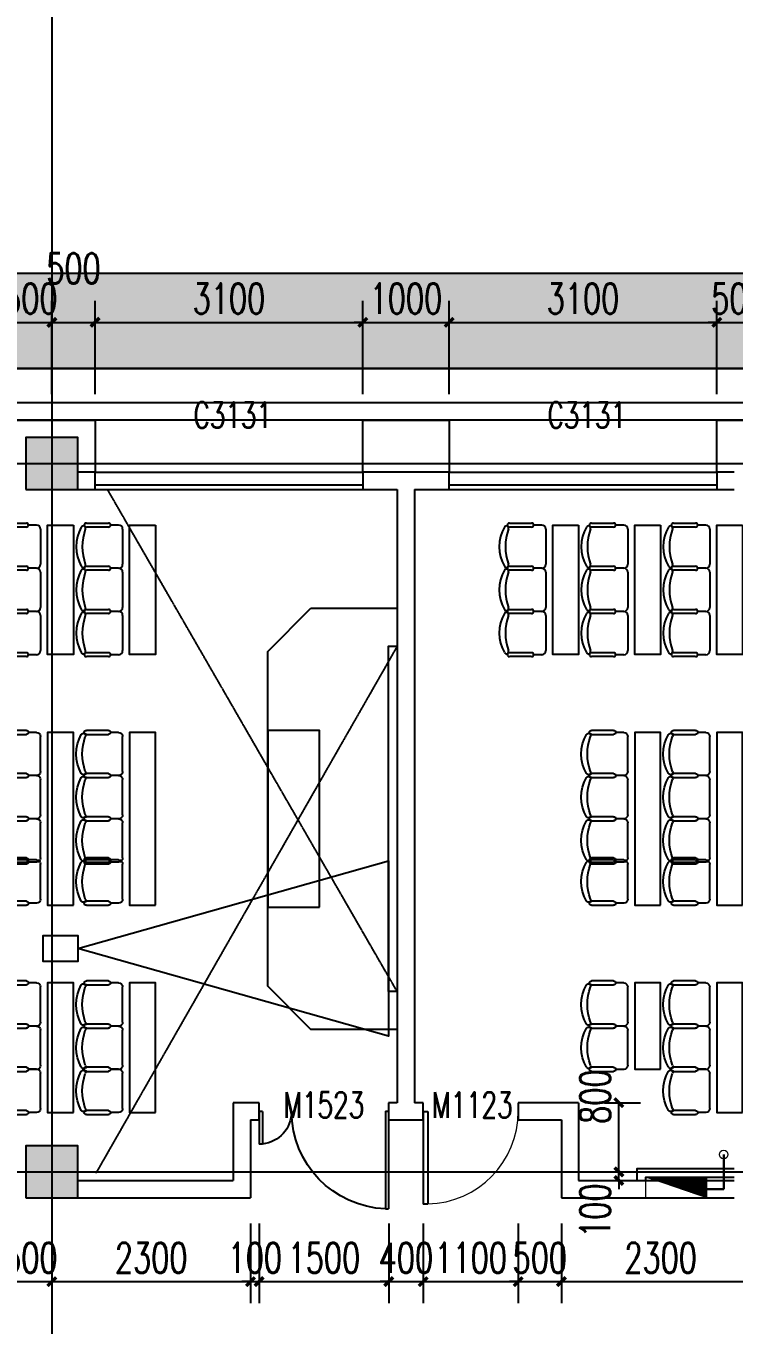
# Model space of a CAD drawing. Header units: millimetres. Extents: x 0 to 118900, y 0 to 84100.
# Drawn here: x 53398 to 61598, y 19817 to 34854 of the extents above; entities that cross this region are included whole.
import ezdxf

# ---------------------------------------------------------------- set-up
doc = ezdxf.new("R2010")
doc.units = ezdxf.units.MM
doc.linetypes.add('DASH', pattern=[0.35, 0.25, -0.1])
doc.linetypes.add('DOTE', pattern=[2.42, 2, -0.2, 0.02, -0.2])
for name, color, linetype in [('COLUMN', 2, 'Continuous'), ('DOOR', 4, 'Continuous'), ('DOTE', 1, 'DOTE'), ('FACADE OUTER SKIN', 6, 'Continuous'), ('FUR', 36, 'Continuous'), ('PUB_DIM', 3, 'Continuous'), ('PUB_HATCH', 8, 'Continuous'), ('RD-侧石线', 9, 'Continuous'), ('SEE', 5, 'Continuous'), ('TREE4', 66, 'Continuous'), ('WALL', 2, 'Continuous'), ('WINDOW', 4, 'Continuous'), ('WINDOW_TEXT', 7, 'Continuous'), ('排水', 7, 'Continuous')]:
    doc.layers.add(name, color=color, linetype=linetype)
for name, color, linetype, lineweight in [('S-XIAO', 30, 'Continuous', 15), ('S-XP', 1, 'Continuous', 30), ('S-XP-lg', 30, 'Continuous', 15)]:
    doc.layers.add(name, color=color, linetype=linetype, lineweight=lineweight)
doc.styles.add('_TCH_WINDOW', font='SIMPLEX', dxfattribs={"height": 3.5, "bigfont": 'GBCBIG'})
doc.styles.add('DIM_FONT', font='SIMPLEX', dxfattribs={"width": 0.7, "bigfont": 'GBCBIG'})
doc.dimstyles.new('_TCH_ARCH&&100', dxfattribs={"dimtxt": 350, "dimasz": 100, "dimexe": 250, "dimexo": 300, "dimgap": 100, "dimtad": 1, "dimdec": 0, "dimzin": 0, "dimdsep": 46, "dimtxsty": 'DIM_FONT', "dimblk": 'ARCHTICK', "dimcen": 0.09, "dimclrt": 7, "dimazin": 2, "dimtfac": 1, "dimtdec": 0, "dimtix": 1, "dimtmove": 2, "dimatfit": 3, "dimldrblk": 'ARCHTICK', "dimfxl": 1, "dimtolj": 1, "dimtzin": 0, "dimarcsym": 0})

# ---------------------------------------------------------------- blocks, each defined once
blk = doc.blocks.new('XHS')
at = {"layer": 'S-XIAO', "linetype": 'Continuous'}
h = blk.add_hatch(dxfattribs=at)
h.set_pattern_fill('ANSI31', color=256, scale=10, style=0)
h.set_pattern_definition([(45.00000133, (30729.9762, 392116.5537), (-0.883883497, 0.883883456), [])])
h.paths.add_polyline_path([(-900, -160), (-200, -160), (-200, -400)])
blk.add_lwpolyline([(-900, -160), (-200, -160), (-200, -400), (-900, -400)], close=True, dxfattribs=at)
at = {"layer": 'S-XP'}
for p, q in [((0, 100), (0, -300)), ((0, -300), (-200, -300))]:
    blk.add_line(p, q, dxfattribs=at)
at = {"layer": 'S-XP-lg'}
blk.add_circle((0, 100), 50, dxfattribs=at)
blk = doc.blocks.new('AXIS-NET-07')
at = {"layer": 'DOTE'}
for p, q in [((760744, 1612362.8), (760744, 1540152.8)), ((716444, 1564052.8), (796044, 1564052.8)), ((716444, 1555852.8), (796044, 1555852.8))]:
    blk.add_line(p, q, dxfattribs=at)
blk = doc.blocks.new('A$C2A1F14C1')
for p, q in [((0, -170), (0, 170)), ((39, 209), (117, 209)), ((137, 228), (351, 228)), ((351, 189), (137, 189)), ((39, -209), (117, -209)), ((137, -189), (351, -189)), ((351, -228), (137, -228))]:
    blk.add_line(p, q)
for centre, radius, start, end in [((39, 170), 39, 90, 180), ((137, 209), 19.5, 90, 270), ((351, 209), 19.5, 270, 90), ((381, 178), 21.9, 31.8908, 201.2393), ((-116, 0), 506, 340.4246, 19.5754), ((68, 0), 382, 330.2912, 29.7088), ((39, -170), 39, 180, 270), ((137, -209), 19.5, 90, 270), ((351, -209), 19.5, 270, 90), ((381, -178), 21.9, 158.7607, 328.1092)]:
    blk.add_arc(centre, radius, start, end)
blk = doc.blocks.new('80 SEATS')
at = {"layer": 'FUR'}
for points in [[(1068065, 1663756), (1068065, 1662256), (1067765, 1662256), (1067765, 1663756), (1068065, 1663756)], [(1069015, 1663756), (1069015, 1662256), (1068715, 1662256), (1068715, 1663756), (1069015, 1663756)], [(1069965, 1663756), (1069965, 1662256), (1069665, 1662256), (1069665, 1663756), (1069965, 1663756)], [(1070915, 1663756), (1070915, 1662256), (1070615, 1662256), (1070615, 1663756), (1070915, 1663756)], [(1071865, 1663756), (1071865, 1662256), (1071565, 1662256), (1071565, 1663756), (1071865, 1663756)], [(1072815, 1663756), (1072815, 1662256), (1072515, 1662256), (1072515, 1663756), (1072815, 1663756)], [(1073765, 1663756), (1073765, 1662256), (1073465, 1662256), (1073465, 1663756), (1073765, 1663756)], [(1074715, 1663756), (1074715, 1662256), (1074415, 1662256), (1074415, 1663756), (1074715, 1663756)], [(1075665, 1663756), (1075665, 1662256), (1075365, 1662256), (1075365, 1663756), (1075665, 1663756)], [(1069015, 1659356), (1069015, 1661356), (1068715, 1661356), (1068715, 1659356), (1069015, 1659356)], [(1069965, 1659356), (1069965, 1661356), (1069665, 1661356), (1069665, 1659356), (1069965, 1659356)], [(1070915, 1659356), (1070915, 1661356), (1070615, 1661356), (1070615, 1659356), (1070915, 1659356)], [(1071865, 1659356), (1071865, 1661356), (1071565, 1661356), (1071565, 1659356), (1071865, 1659356)], [(1072815, 1659356), (1072815, 1661356), (1072515, 1661356), (1072515, 1659356), (1072815, 1659356)], [(1073765, 1659356), (1073765, 1661356), (1073465, 1661356), (1073465, 1659356), (1073765, 1659356)], [(1074715, 1659356), (1074715, 1661356), (1074415, 1661356), (1074415, 1659356), (1074715, 1659356)], [(1075665, 1659356), (1075665, 1661356), (1075365, 1661356), (1075365, 1659356), (1075665, 1659356)], [(1077565, 1659332), (1077565, 1661379), (1076965, 1661379), (1076965, 1659332), (1077565, 1659332)], [(1069015, 1657456), (1069015, 1658456), (1068715, 1658456), (1068715, 1657456), (1069015, 1657456)], [(1069965, 1656956), (1069965, 1658456), (1069665, 1658456), (1069665, 1656956), (1069965, 1656956)], [(1070915, 1656956), (1070915, 1658456), (1070615, 1658456), (1070615, 1656956), (1070915, 1656956)], [(1071865, 1656956), (1071865, 1658456), (1071565, 1658456), (1071565, 1656956), (1071865, 1656956)], [(1072815, 1656956), (1072815, 1658456), (1072515, 1658456), (1072515, 1656956), (1072815, 1656956)], [(1073765, 1656956), (1073765, 1658456), (1073465, 1658456), (1073465, 1656956), (1073765, 1656956)], [(1074715, 1656956), (1074715, 1658456), (1074415, 1658456), (1074415, 1656956), (1074715, 1656956)], [(1075665, 1656956), (1075665, 1658456), (1075365, 1658456), (1075365, 1656956), (1075665, 1656956)]]:
    blk.add_lwpolyline(points, dxfattribs=at)
for points in [[(1077465, 1662794), (1078465, 1662794), (1078465, 1657917), (1077465, 1657917), (1076965, 1658417), (1076965, 1662294)], [(1078365, 1658356), (1078365, 1662356), (1078465, 1662356), (1078465, 1658356)]]:
    blk.add_lwpolyline(points, close=True, dxfattribs=at)
at = {"layer": 'SEE', "linetype": 'DASH'}
for p, q in [((1078465, 1658356), (1075117, 1664156)), ((1078465, 1662356), (1074976, 1656256))]:
    blk.add_line(p, q, dxfattribs=at)
at = {"layer": 'SEE'}
blk.add_lwpolyline([(1074765, 1658856), (1074765, 1658706), (1074365, 1658706), (1074365, 1659006), (1074765, 1659006), (1074765, 1658856), (1078365, 1659871), (1078365, 1657840)], close=True, dxfattribs=at)
at = {"layer": 'FUR', "extrusion": (0, 0, -1), "xscale": -1.198432564735413, "yscale": 1.198432445181377, "zscale": -1.198432564735413, "rotation": 180}
for p in [(-1067685, 1663506), (-1068635, 1663506), (-1069585, 1663506), (-1070535, 1663506), (-1071485, 1663506), (-1072435, 1663506), (-1073385, 1663506), (-1074335, 1663506), (-1075285, 1663506), (-1067685, 1663006), (-1068635, 1663006), (-1069585, 1663006), (-1070535, 1663006), (-1071485, 1663006), (-1072435, 1663006), (-1073385, 1663006), (-1074335, 1663006), (-1075285, 1663006), (-1067685, 1662506), (-1068635, 1662506), (-1069585, 1662506), (-1070535, 1662506), (-1071485, 1662506), (-1072435, 1662506), (-1073385, 1662506), (-1074335, 1662506), (-1075285, 1662506)]:
    blk.add_blockref('A$C2A1F14C1', p, dxfattribs=at)
at = {"layer": 'FUR', "xscale": -1.198432564735413, "yscale": 1.198432445181377, "zscale": 1.198432564735413}
for p in [(1068635, 1661106), (1069585, 1661106), (1070535, 1661106), (1071485, 1661106), (1072435, 1661106), (1073385, 1661106), (1074335, 1661106), (1075285, 1661106), (1068635, 1660606), (1069585, 1660606), (1070535, 1660606), (1071485, 1660606), (1072435, 1660606), (1073385, 1660606), (1074335, 1660606), (1075285, 1660606), (1068635, 1660106), (1069585, 1660106), (1070535, 1660106), (1071485, 1660106), (1072435, 1660106), (1073385, 1660106), (1074335, 1660106), (1075285, 1660106), (1068635, 1659629), (1069585, 1659629), (1070535, 1659629), (1071485, 1659629), (1072435, 1659629), (1073385, 1659629), (1074335, 1659629), (1075285, 1659629), (1068635, 1658206), (1069585, 1658206), (1070535, 1658206), (1071485, 1658206), (1072435, 1658206), (1073385, 1658206), (1074335, 1658206), (1075285, 1658206), (1068635, 1657706), (1069585, 1657706), (1070535, 1657706), (1071485, 1657706), (1072435, 1657706), (1073385, 1657706), (1074335, 1657706), (1075285, 1657706), (1069585, 1657206), (1070535, 1657206), (1071485, 1657206), (1072435, 1657206), (1073385, 1657206), (1074335, 1657206), (1075285, 1657206)]:
    blk.add_blockref('A$C2A1F14C1', p, dxfattribs=at)
blk = doc.blocks.new('_FZH')
blk.add_lwpolyline([(-0.5, -0.5), (0.5, -0.5), (0.5, 0.5), (-0.5, 0.5)], close=True)
at = {"layer": 'PUB_HATCH'}
blk.add_solid([(-0.5, -0.5), (0.5, -0.5), (-0.5, 0.5), (0.5, 0.5)], dxfattribs=at)
blk = doc.blocks.new('$WINLIB2D$00000004')
at = {"color": 0}
for points in [[(-0.5, 0.5), (-0.5, -0.5)], [(-0.5, 0.5), (0.5, 0.5)], [(0.5, -0.5), (0.5, 0.5)], [(-0.5, 0.2406), (0.5, 0.2406)], [(-0.5, -0.5), (0.5, -0.5)]]:
    blk.add_lwpolyline(points, dxfattribs=at)
blk = doc.blocks.new('$DorLib2D$00000001')
for p, q in [((0.45, 0.975), (0.5, 0.975)), ((0.45, 0), (0.45, 0.975)), ((0.5, 0), (0.5, 0.975)), ((0.5, 0), (0.45, 0))]:
    blk.add_line(p, q)
at = {"lineweight": 13}
blk.add_arc((0.475, 0), 0.975, 91.4693, 180, dxfattribs=at)
blk = doc.blocks.new('$DorLib2D$00000225')
at = {"color": 0}
for p, q in [((0.475, -0.001), (0.475, 0.752)), ((0.475, 0.752), (0.5, 0.752)), ((0.5, -0.001), (0.5, 0.752)), ((-0.5, 0), (-0.5, 0.252)), ((-0.475, 0.252), (-0.5, 0.252)), ((-0.475, 0), (-0.475, 0.252)), ((-0.475, 0), (-0.5, 0)), ((0.475, -0.001), (0.5, -0.001))]:
    blk.add_line(p, q, dxfattribs=at)
for centre, radius, start, end in [((0.505, -0.002), 0.755, 92.2493, 179.7238), ((-0.501, 0.003), 0.251, 359.7899, 84.0974)]:
    blk.add_arc(centre, radius, start, end, dxfattribs=at)
blk = doc.blocks.new('_ArchTick')
at = {"color": 0, "linetype": 'ByBlock', "const_width": 0.4}
blk.add_lwpolyline([(-0.5, -0.5), (0.5, 0.5)], dxfattribs=at)
blk = doc.blocks.new('*D103')
at = {"layer": 'Defpoints', "color": 0, "transparency": 16777216}
for p in [(59798, 21590), (60264, 21590), (59798, 21490)]:
    blk.add_point(p, dxfattribs=at)
at = {"layer": 'PUB_DIM', "color": 0, "lineweight": -2, "transparency": 16777216}
for p, q in [((60264, 21590), (60264, 21690)), ((60098, 21590), (60514, 21590)), ((60264, 21490), (60264, 21590)), ((60098, 21490), (60514, 21490)), ((60264, 21490), (60264, 21390))]:
    blk.add_line(p, q, dxfattribs=at)
at = {"layer": 'PUB_DIM', "color": 0, "lineweight": -2, "transparency": 16777216, "xscale": 100, "yscale": 100, "zscale": 100}
for p, rotation in [((60264, 21590), 270), ((60264, 21490), 90)]:
    blk.add_blockref('_ArchTick', p, dxfattribs=dict(at, rotation=rotation))
at = {"layer": 'PUB_DIM', "color": 7, "transparency": 16777216, "insert": (59989, 21140), "char_height": 350, "attachment_point": 5, "rotation": 90, "style": 'DIM_FONT'}
blk.add_mtext('\\A1;100', dxfattribs=at)
blk = doc.blocks.new('*D104')
at = {"layer": 'Defpoints', "color": 0, "transparency": 16777216}
for p in [(59798, 22390), (60264, 22390), (59798, 21590)]:
    blk.add_point(p, dxfattribs=at)
at = {"layer": 'PUB_DIM', "color": 0, "lineweight": -2, "transparency": 16777216}
for p, q in [((60098, 22390), (60514, 22390)), ((60264, 21590), (60264, 22390)), ((60098, 21590), (60514, 21590))]:
    blk.add_line(p, q, dxfattribs=at)
at = {"layer": 'PUB_DIM', "color": 0, "lineweight": -2, "transparency": 16777216, "xscale": 100, "yscale": 100, "zscale": 100}
for p, rotation in [((60264, 22390), 90), ((60264, 21590), 270)]:
    blk.add_blockref('_ArchTick', p, dxfattribs=dict(at, rotation=rotation))
at = {"layer": 'PUB_DIM', "color": 7, "transparency": 16777216, "insert": (59989, 22460), "char_height": 350, "attachment_point": 5, "rotation": 90, "style": 'DIM_FONT'}
blk.add_mtext('\\A1;800', dxfattribs=at)
blk = doc.blocks.new('*D694')
at = {"layer": 'Defpoints', "color": 0, "transparency": 16777216}
for p in [(53698, 31423), (53198, 30290), (53698, 30290)]:
    blk.add_point(p, dxfattribs=at)
at = {"layer": 'PUB_DIM', "color": 0, "lineweight": -2, "transparency": 16777216}
for p, q in [((53198, 30590), (53198, 31673)), ((53698, 30590), (53698, 31673)), ((53198, 31423), (53098, 31423)), ((53198, 31423), (53698, 31423)), ((53698, 31423), (53798, 31423))]:
    blk.add_line(p, q, dxfattribs=at)
at = {"layer": 'PUB_DIM', "color": 0, "lineweight": -2, "transparency": 16777216, "xscale": 100, "yscale": 100, "zscale": 100}
blk.add_blockref('_ArchTick', (53198, 31423), dxfattribs=at)
at = {"layer": 'PUB_DIM', "color": 0, "lineweight": -2, "transparency": 16777216, "xscale": 100, "yscale": 100, "zscale": 100, "rotation": 180}
blk.add_blockref('_ArchTick', (53698, 31423), dxfattribs=at)
at = {"layer": 'PUB_DIM', "color": 7, "transparency": 16777216, "insert": (53448, 31698), "char_height": 350, "attachment_point": 5, "style": 'DIM_FONT'}
blk.add_mtext('\\A1;500', dxfattribs=at)
blk = doc.blocks.new('*D695')
at = {"layer": 'Defpoints', "color": 0, "transparency": 16777216}
for p in [(54198, 31423), (53698, 30290), (54198, 30290)]:
    blk.add_point(p, dxfattribs=at)
at = {"layer": 'PUB_DIM', "color": 0, "lineweight": -2, "transparency": 16777216}
for p, q in [((53698, 30590), (53698, 31673)), ((54198, 30590), (54198, 31673)), ((53698, 31423), (54198, 31423))]:
    blk.add_line(p, q, dxfattribs=at)
at = {"layer": 'PUB_DIM', "color": 0, "lineweight": -2, "transparency": 16777216, "xscale": 100, "yscale": 100, "zscale": 100, "rotation": 180}
blk.add_blockref('_ArchTick', (53698, 31423), dxfattribs=at)
at = {"layer": 'PUB_DIM', "color": 0, "lineweight": -2, "transparency": 16777216, "xscale": 100, "yscale": 100, "zscale": 100}
blk.add_blockref('_ArchTick', (54198, 31423), dxfattribs=at)
at = {"layer": 'PUB_DIM', "color": 7, "transparency": 16777216, "insert": (53948, 32048), "char_height": 350, "attachment_point": 5, "style": 'DIM_FONT'}
blk.add_mtext('\\A1;500', dxfattribs=at)
blk = doc.blocks.new('*D696')
at = {"layer": 'Defpoints', "color": 0, "transparency": 16777216}
for p in [(57298, 31423), (54198, 30290), (57298, 30290)]:
    blk.add_point(p, dxfattribs=at)
at = {"layer": 'PUB_DIM', "color": 0, "lineweight": -2, "transparency": 16777216}
for p, q in [((54198, 30590), (54198, 31673)), ((57298, 30590), (57298, 31673)), ((54198, 31423), (57298, 31423))]:
    blk.add_line(p, q, dxfattribs=at)
at = {"layer": 'PUB_DIM', "color": 0, "lineweight": -2, "transparency": 16777216, "xscale": 100, "yscale": 100, "zscale": 100, "rotation": 180}
blk.add_blockref('_ArchTick', (54198, 31423), dxfattribs=at)
at = {"layer": 'PUB_DIM', "color": 0, "lineweight": -2, "transparency": 16777216, "xscale": 100, "yscale": 100, "zscale": 100}
blk.add_blockref('_ArchTick', (57298, 31423), dxfattribs=at)
at = {"layer": 'PUB_DIM', "color": 7, "transparency": 16777216, "insert": (55748, 31698), "char_height": 350, "attachment_point": 5, "style": 'DIM_FONT'}
blk.add_mtext('\\A1;3100', dxfattribs=at)
blk = doc.blocks.new('*D697')
at = {"layer": 'Defpoints', "color": 0, "transparency": 16777216}
for p in [(58298, 31423), (57298, 30290), (58298, 30290)]:
    blk.add_point(p, dxfattribs=at)
at = {"layer": 'PUB_DIM', "color": 0, "lineweight": -2, "transparency": 16777216}
for p, q in [((57298, 30590), (57298, 31673)), ((58298, 30590), (58298, 31673)), ((57298, 31423), (57198, 31423)), ((57298, 31423), (58298, 31423)), ((58298, 31423), (58398, 31423))]:
    blk.add_line(p, q, dxfattribs=at)
at = {"layer": 'PUB_DIM', "color": 0, "lineweight": -2, "transparency": 16777216, "xscale": 100, "yscale": 100, "zscale": 100}
blk.add_blockref('_ArchTick', (57298, 31423), dxfattribs=at)
at = {"layer": 'PUB_DIM', "color": 0, "lineweight": -2, "transparency": 16777216, "xscale": 100, "yscale": 100, "zscale": 100, "rotation": 180}
blk.add_blockref('_ArchTick', (58298, 31423), dxfattribs=at)
at = {"layer": 'PUB_DIM', "color": 7, "transparency": 16777216, "insert": (57798, 31698), "char_height": 350, "attachment_point": 5, "style": 'DIM_FONT'}
blk.add_mtext('\\A1;1000', dxfattribs=at)
blk = doc.blocks.new('*D698')
at = {"layer": 'Defpoints', "color": 0, "transparency": 16777216}
for p in [(61398, 31423), (58298, 30290), (61398, 30290)]:
    blk.add_point(p, dxfattribs=at)
at = {"layer": 'PUB_DIM', "color": 0, "lineweight": -2, "transparency": 16777216}
for p, q in [((58298, 30590), (58298, 31673)), ((61398, 30590), (61398, 31673)), ((58298, 31423), (61398, 31423))]:
    blk.add_line(p, q, dxfattribs=at)
at = {"layer": 'PUB_DIM', "color": 0, "lineweight": -2, "transparency": 16777216, "xscale": 100, "yscale": 100, "zscale": 100, "rotation": 180}
blk.add_blockref('_ArchTick', (58298, 31423), dxfattribs=at)
at = {"layer": 'PUB_DIM', "color": 0, "lineweight": -2, "transparency": 16777216, "xscale": 100, "yscale": 100, "zscale": 100}
blk.add_blockref('_ArchTick', (61398, 31423), dxfattribs=at)
at = {"layer": 'PUB_DIM', "color": 7, "transparency": 16777216, "insert": (59848, 31698), "char_height": 350, "attachment_point": 5, "style": 'DIM_FONT'}
blk.add_mtext('\\A1;3100', dxfattribs=at)
blk = doc.blocks.new('*D699')
at = {"layer": 'Defpoints', "color": 0, "transparency": 16777216}
for p in [(61898, 31423), (61398, 30290), (61898, 30290)]:
    blk.add_point(p, dxfattribs=at)
at = {"layer": 'PUB_DIM', "color": 0, "lineweight": -2, "transparency": 16777216}
for p, q in [((61398, 30590), (61398, 31673)), ((61898, 30590), (61898, 31673)), ((61398, 31423), (61298, 31423)), ((61398, 31423), (61898, 31423)), ((61898, 31423), (61998, 31423))]:
    blk.add_line(p, q, dxfattribs=at)
at = {"layer": 'PUB_DIM', "color": 0, "lineweight": -2, "transparency": 16777216, "xscale": 100, "yscale": 100, "zscale": 100}
blk.add_blockref('_ArchTick', (61398, 31423), dxfattribs=at)
at = {"layer": 'PUB_DIM', "color": 0, "lineweight": -2, "transparency": 16777216, "xscale": 100, "yscale": 100, "zscale": 100, "rotation": 180}
blk.add_blockref('_ArchTick', (61898, 31423), dxfattribs=at)
at = {"layer": 'PUB_DIM', "color": 7, "transparency": 16777216, "insert": (61648, 31698), "char_height": 350, "attachment_point": 5, "style": 'DIM_FONT'}
blk.add_mtext('\\A1;500', dxfattribs=at)
blk = doc.blocks.new('*D757')
at = {"layer": 'Defpoints', "color": 0, "transparency": 16777216}
for p in [(53198, 21290), (53698, 21290), (53698, 20319)]:
    blk.add_point(p, dxfattribs=at)
at = {"layer": 'PUB_DIM', "color": 0, "lineweight": -2, "transparency": 16777216}
for p, q in [((53198, 20990), (53198, 20069)), ((53698, 20990), (53698, 20069)), ((53198, 20319), (53098, 20319)), ((53198, 20319), (53698, 20319)), ((53698, 20319), (53798, 20319))]:
    blk.add_line(p, q, dxfattribs=at)
at = {"layer": 'PUB_DIM', "color": 0, "lineweight": -2, "transparency": 16777216, "xscale": 100, "yscale": 100, "zscale": 100}
blk.add_blockref('_ArchTick', (53198, 20319), dxfattribs=at)
at = {"layer": 'PUB_DIM', "color": 0, "lineweight": -2, "transparency": 16777216, "xscale": 100, "yscale": 100, "zscale": 100, "rotation": 180}
blk.add_blockref('_ArchTick', (53698, 20319), dxfattribs=at)
at = {"layer": 'PUB_DIM', "color": 7, "transparency": 16777216, "insert": (53448, 20594), "char_height": 350, "attachment_point": 5, "style": 'DIM_FONT'}
blk.add_mtext('\\A1;500', dxfattribs=at)
blk = doc.blocks.new('*D758')
at = {"layer": 'Defpoints', "color": 0, "transparency": 16777216}
for p in [(53698, 21290), (55998, 21290), (55998, 20319)]:
    blk.add_point(p, dxfattribs=at)
at = {"layer": 'PUB_DIM', "color": 0, "lineweight": -2, "transparency": 16777216}
for p, q in [((53698, 20990), (53698, 20069)), ((55998, 20990), (55998, 20069)), ((53698, 20319), (55998, 20319))]:
    blk.add_line(p, q, dxfattribs=at)
at = {"layer": 'PUB_DIM', "color": 0, "lineweight": -2, "transparency": 16777216, "xscale": 100, "yscale": 100, "zscale": 100, "rotation": 180}
blk.add_blockref('_ArchTick', (53698, 20319), dxfattribs=at)
at = {"layer": 'PUB_DIM', "color": 0, "lineweight": -2, "transparency": 16777216, "xscale": 100, "yscale": 100, "zscale": 100}
blk.add_blockref('_ArchTick', (55998, 20319), dxfattribs=at)
at = {"layer": 'PUB_DIM', "color": 7, "transparency": 16777216, "insert": (54848, 20594), "char_height": 350, "attachment_point": 5, "style": 'DIM_FONT'}
blk.add_mtext('\\A1;2300', dxfattribs=at)
blk = doc.blocks.new('*D759')
at = {"layer": 'Defpoints', "color": 0, "transparency": 16777216}
for p in [(55998, 21290), (56098, 21290), (56098, 20319)]:
    blk.add_point(p, dxfattribs=at)
at = {"layer": 'PUB_DIM', "color": 0, "lineweight": -2, "transparency": 16777216}
for p, q in [((55998, 20990), (55998, 20069)), ((56098, 20990), (56098, 20069)), ((55998, 20319), (55898, 20319)), ((55998, 20319), (56098, 20319)), ((56098, 20319), (56198, 20319))]:
    blk.add_line(p, q, dxfattribs=at)
at = {"layer": 'PUB_DIM', "color": 0, "lineweight": -2, "transparency": 16777216, "xscale": 100, "yscale": 100, "zscale": 100}
blk.add_blockref('_ArchTick', (55998, 20319), dxfattribs=at)
at = {"layer": 'PUB_DIM', "color": 0, "lineweight": -2, "transparency": 16777216, "xscale": 100, "yscale": 100, "zscale": 100, "rotation": 180}
blk.add_blockref('_ArchTick', (56098, 20319), dxfattribs=at)
at = {"layer": 'PUB_DIM', "color": 7, "transparency": 16777216, "insert": (56048, 20594), "char_height": 350, "attachment_point": 5, "style": 'DIM_FONT'}
blk.add_mtext('\\A1;100', dxfattribs=at)
blk = doc.blocks.new('*D760')
at = {"layer": 'Defpoints', "color": 0, "transparency": 16777216}
for p in [(56098, 21290), (57598, 21290), (57598, 20319)]:
    blk.add_point(p, dxfattribs=at)
at = {"layer": 'PUB_DIM', "color": 0, "lineweight": -2, "transparency": 16777216}
for p, q in [((56098, 20990), (56098, 20069)), ((57598, 20990), (57598, 20069)), ((56098, 20319), (57598, 20319))]:
    blk.add_line(p, q, dxfattribs=at)
at = {"layer": 'PUB_DIM', "color": 0, "lineweight": -2, "transparency": 16777216, "xscale": 100, "yscale": 100, "zscale": 100, "rotation": 180}
blk.add_blockref('_ArchTick', (56098, 20319), dxfattribs=at)
at = {"layer": 'PUB_DIM', "color": 0, "lineweight": -2, "transparency": 16777216, "xscale": 100, "yscale": 100, "zscale": 100}
blk.add_blockref('_ArchTick', (57598, 20319), dxfattribs=at)
at = {"layer": 'PUB_DIM', "color": 7, "transparency": 16777216, "insert": (56848, 20594), "char_height": 350, "attachment_point": 5, "style": 'DIM_FONT'}
blk.add_mtext('\\A1;1500', dxfattribs=at)
blk = doc.blocks.new('*D761')
at = {"layer": 'Defpoints', "color": 0, "transparency": 16777216}
for p in [(57598, 21290), (57998, 21290), (57998, 20319)]:
    blk.add_point(p, dxfattribs=at)
at = {"layer": 'PUB_DIM', "color": 0, "lineweight": -2, "transparency": 16777216}
for p, q in [((57598, 20990), (57598, 20069)), ((57998, 20990), (57998, 20069)), ((57598, 20319), (57498, 20319)), ((57598, 20319), (57998, 20319)), ((57998, 20319), (58098, 20319))]:
    blk.add_line(p, q, dxfattribs=at)
at = {"layer": 'PUB_DIM', "color": 0, "lineweight": -2, "transparency": 16777216, "xscale": 100, "yscale": 100, "zscale": 100}
blk.add_blockref('_ArchTick', (57598, 20319), dxfattribs=at)
at = {"layer": 'PUB_DIM', "color": 0, "lineweight": -2, "transparency": 16777216, "xscale": 100, "yscale": 100, "zscale": 100, "rotation": 180}
blk.add_blockref('_ArchTick', (57998, 20319), dxfattribs=at)
at = {"layer": 'PUB_DIM', "color": 7, "transparency": 16777216, "insert": (57798, 20594), "char_height": 350, "attachment_point": 5, "style": 'DIM_FONT'}
blk.add_mtext('\\A1;400', dxfattribs=at)
blk = doc.blocks.new('*D762')
at = {"layer": 'Defpoints', "color": 0, "transparency": 16777216}
for p in [(57998, 21290), (59098, 21290), (59098, 20319)]:
    blk.add_point(p, dxfattribs=at)
at = {"layer": 'PUB_DIM', "color": 0, "lineweight": -2, "transparency": 16777216}
for p, q in [((57998, 20990), (57998, 20069)), ((59098, 20990), (59098, 20069)), ((57998, 20319), (59098, 20319))]:
    blk.add_line(p, q, dxfattribs=at)
at = {"layer": 'PUB_DIM', "color": 0, "lineweight": -2, "transparency": 16777216, "xscale": 100, "yscale": 100, "zscale": 100, "rotation": 180}
blk.add_blockref('_ArchTick', (57998, 20319), dxfattribs=at)
at = {"layer": 'PUB_DIM', "color": 0, "lineweight": -2, "transparency": 16777216, "xscale": 100, "yscale": 100, "zscale": 100}
blk.add_blockref('_ArchTick', (59098, 20319), dxfattribs=at)
at = {"layer": 'PUB_DIM', "color": 7, "transparency": 16777216, "insert": (58548, 20594), "char_height": 350, "attachment_point": 5, "style": 'DIM_FONT'}
blk.add_mtext('\\A1;1100', dxfattribs=at)
blk = doc.blocks.new('*D763')
at = {"layer": 'Defpoints', "color": 0, "transparency": 16777216}
for p in [(59098, 21290), (59598, 21290), (59598, 20319)]:
    blk.add_point(p, dxfattribs=at)
at = {"layer": 'PUB_DIM', "color": 0, "lineweight": -2, "transparency": 16777216}
for p, q in [((59098, 20990), (59098, 20069)), ((59598, 20990), (59598, 20069)), ((59098, 20319), (58998, 20319)), ((59098, 20319), (59598, 20319)), ((59598, 20319), (59698, 20319))]:
    blk.add_line(p, q, dxfattribs=at)
at = {"layer": 'PUB_DIM', "color": 0, "lineweight": -2, "transparency": 16777216, "xscale": 100, "yscale": 100, "zscale": 100}
blk.add_blockref('_ArchTick', (59098, 20319), dxfattribs=at)
at = {"layer": 'PUB_DIM', "color": 0, "lineweight": -2, "transparency": 16777216, "xscale": 100, "yscale": 100, "zscale": 100, "rotation": 180}
blk.add_blockref('_ArchTick', (59598, 20319), dxfattribs=at)
at = {"layer": 'PUB_DIM', "color": 7, "transparency": 16777216, "insert": (59348, 20594), "char_height": 350, "attachment_point": 5, "style": 'DIM_FONT'}
blk.add_mtext('\\A1;500', dxfattribs=at)
blk = doc.blocks.new('*D764')
at = {"layer": 'Defpoints', "color": 0, "transparency": 16777216}
for p in [(59598, 21290), (61898, 21290), (61898, 20319)]:
    blk.add_point(p, dxfattribs=at)
at = {"layer": 'PUB_DIM', "color": 0, "lineweight": -2, "transparency": 16777216}
for p, q in [((59598, 20990), (59598, 20069)), ((61898, 20990), (61898, 20069)), ((59598, 20319), (61898, 20319))]:
    blk.add_line(p, q, dxfattribs=at)
at = {"layer": 'PUB_DIM', "color": 0, "lineweight": -2, "transparency": 16777216, "xscale": 100, "yscale": 100, "zscale": 100, "rotation": 180}
blk.add_blockref('_ArchTick', (59598, 20319), dxfattribs=at)
at = {"layer": 'PUB_DIM', "color": 0, "lineweight": -2, "transparency": 16777216, "xscale": 100, "yscale": 100, "zscale": 100}
blk.add_blockref('_ArchTick', (61898, 20319), dxfattribs=at)
at = {"layer": 'PUB_DIM', "color": 7, "transparency": 16777216, "insert": (60748, 20594), "char_height": 350, "attachment_point": 5, "style": 'DIM_FONT'}
blk.add_mtext('\\A1;2300', dxfattribs=at)

msp = doc.modelspace()

# ---------------------------------------------------------------- hatches: boundary and pattern name
at = {"layer": 'TREE4'}
h = msp.add_hatch(dxfattribs=at)
h.set_pattern_fill('GRASS', color=256, scale=100, style=0)
h.set_pattern_definition([(90, (41897.56, 30889.89), (-199.5591, 199.5591), [52.916, -346.202]), (45, (41897.56, 30889.9), (-199.5592, 199.5592), [52.916, -229.3032]), (135, (41897.56, 30889.9), (-199.5592, -199.5592), [52.916, -229.3032])])
h.paths.add_polyline_path([(70597.6, 31989.5), (41897.6, 31989.5), (41897.6, 30889.9), (70597.6, 30889.9)])

# ---------------------------------------------------------------- linework, layer by layer
at = {"layer": 'FACADE OUTER SKIN', "ltscale": 20}
for points in [[(53197.6, 29689.9), (53197.6, 30289.9), (54197.6, 30289.9), (54197.6, 29689.9)], [(57297.6, 29689.9), (57297.6, 30289.9), (58297.6, 30289.9), (58297.6, 29689.9)], [(61397.6, 29689.9), (61397.6, 30289.9), (62397.6, 30289.9), (62397.6, 29689.9)]]:
    msp.add_lwpolyline(points, dxfattribs=at)
at = {"layer": 'RD-侧石线'}
for points in [[(45797.6, 31989.5, -1.9943997), (55387.6, 44832.1, 0.3382133), (66964.7, 35989.5), (81497.7, 35989.5, 0.4142115), (93497.6, 47989.5), (93497.6, 83100)], [(2500, 4889.5), (81497.7, 4889.5, 0.415039), (93497.7, 16923.4), (93497.7, 19990, 0.4142005), (81497.7, 31989.5), (51597.7, 31989.5), (45797.6, 31989.5)]]:
    msp.add_lwpolyline(points, format="xyb", dxfattribs=at)
at = {"layer": 'SEE', "ltscale": 20}
msp.add_lwpolyline([(69597.6, 30289.9), (29497.6, 30289.9)], dxfattribs=at)
at = {"layer": 'TREE4'}
msp.add_lwpolyline([(70597.6, 31989.5), (41897.6, 31989.5), (41897.6, 30889.9), (70597.6, 30889.9)], close=True, dxfattribs=at)
at = {"layer": 'WALL'}
for p, q in [((54197.6, 29689.9), (53997.6, 29689.9)), ((54197.6, 29489.9), (54197.6, 29689.9)), ((57797.6, 29689.9), (57297.6, 29689.9)), ((57297.6, 29689.9), (57297.6, 29489.9)), ((58297.6, 29689.9), (57797.6, 29689.9)), ((58297.6, 29489.9), (58297.6, 29689.9)), ((61597.6, 29689.9), (61397.6, 29689.9)), ((61397.6, 29689.9), (61397.6, 29489.9)), ((53997.6, 29489.9), (54197.6, 29489.9)), ((57297.6, 29489.9), (57697.6, 29489.9)), ((57697.6, 29489.9), (57697.6, 22389.9)), ((57897.6, 29489.9), (57897.6, 22389.9)), ((57897.6, 29489.9), (58297.6, 29489.9)), ((61397.6, 29489.9), (61597.6, 29489.9)), ((56097.6, 22389.9), (55797.6, 22389.9)), ((55797.6, 22389.9), (55797.6, 21489.9)), ((56097.6, 22189.9), (56097.6, 22389.9)), ((57697.6, 22389.9), (57597.6, 22389.9)), ((57597.6, 22389.9), (57597.6, 22189.9)), ((57997.6, 22389.9), (57897.6, 22389.9)), ((57997.6, 22189.9), (57997.6, 22389.9)), ((59797.6, 22389.9), (59097.6, 22389.9)), ((59097.6, 22389.9), (59097.6, 22189.9)), ((59797.6, 22389.9), (59797.6, 21489.9)), ((55997.6, 22189.9), (56097.6, 22189.9)), ((55997.6, 22189.9), (55997.6, 21289.9)), ((57597.6, 22189.9), (57797.6, 22189.9)), ((57797.6, 22189.9), (57997.6, 22189.9)), ((59097.6, 22189.9), (59597.6, 22189.9)), ((59597.6, 22189.9), (59597.6, 21289.9)), ((53997.6, 21489.9), (55797.6, 21489.9)), ((59797.6, 21489.9), (61597.6, 21489.9)), ((53997.6, 21289.9), (55997.6, 21289.9)), ((59597.6, 21289.9), (61597.6, 21289.9))]:
    msp.add_line(p, q, dxfattribs=at)
at = {"layer": 'WALL', "ltscale": 20}
for points in [[(60477.6, 21489.9), (60477.6, 21629.9), (61597.6, 21629.9)], [(60577.6, 21489.9), (60577.6, 21529.9), (61597.6, 21529.9)]]:
    msp.add_lwpolyline(points, dxfattribs=at)
at = {"layer": '排水'}
for points in [[(70597.6, 30889.9), (29497.6, 30889.9), (29497.6, 54489.9), (67997.6, 54489.9), (67997.6, 37289.9), (87597.1, 37289.9), (87597.1, 76689.9), (61397.6, 76689.9), (61397.6, 76289.9), (87197.1, 76289.9), (87197.1, 37689.9), (68397.6, 37689.9), (68397.6, 54889.9), (29097.6, 54889.9), (29097.6, 51789.9)], [(70597.6, 30489.9), (29097.6, 30489.9), (29097.6, 33589.9)]]:
    msp.add_lwpolyline(points, dxfattribs=at)

# ---------------------------------------------------------------- block references
at = {"layer": 'COLUMN', "xscale": 600, "yscale": 600, "zscale": 600}
for p in [(53697.6, 29789.9), (53697.6, 21589.9)]:
    msp.add_blockref('_FZH', p, dxfattribs=at)
at = {"layer": 'DOOR'}
ref = msp.add_blockref('$DorLib2D$00000225', (56847.6, 22289.9), dxfattribs=dict(at, xscale=-1500, yscale=1500, zscale=-1500, rotation=180))
ref.add_attrib('A', 'M1523', (56377.6, 22216.1), dxfattribs={"layer": 'WINDOW_TEXT', "ltscale": 20, "height": 297.5, "style": '_TCH_WINDOW', "width": 0.705882})
ref = msp.add_blockref('$DorLib2D$00000001', (58547.6, 22289.9), dxfattribs=dict(at, xscale=-1100, yscale=-1100, zscale=-1100))
ref.add_attrib('A', 'M1123', (58097.6, 22216.1), dxfattribs={"layer": 'WINDOW_TEXT', "ltscale": 20, "height": 297.5, "style": '_TCH_WINDOW', "width": 0.705882})
at = {"layer": 'DOTE'}
msp.add_blockref('AXIS-NET-07', (-707046.5, -1534262.9), dxfattribs=at)
at = {"layer": 'S-XIAO'}
msp.add_blockref('XHS', (61477.6, 21689.9), dxfattribs=at)
at = {"layer": 'SEE'}
for p in [(-1020767.7, -1634679.6), (-1008267.7, -1634679.6)]:
    msp.add_blockref('80 SEATS', p, dxfattribs=at)
at = {"layer": 'WINDOW'}
ref = msp.add_blockref('$WINLIB2D$00000004', (55747.6, 29589.9), dxfattribs=dict(at, xscale=-3100, yscale=200, zscale=-3100, rotation=180))
ref.add_attrib('A', 'C3131', (55337.6, 30200.9), dxfattribs={"layer": 'WINDOW_TEXT', "ltscale": 20, "height": 297.5, "style": '_TCH_WINDOW', "width": 0.705882})
ref = msp.add_blockref('$WINLIB2D$00000004', (59847.6, 29589.9), dxfattribs=dict(at, xscale=-3100, yscale=200, zscale=-3100, rotation=180))
ref.add_attrib('A', 'C3131', (59437.6, 30200.9), dxfattribs={"layer": 'WINDOW_TEXT', "ltscale": 20, "height": 297.5, "style": '_TCH_WINDOW', "width": 0.705882})

# ---------------------------------------------------------------- dimensions: what is measured, and where the dimension line sits
at = {"layer": 'PUB_DIM'}
for base, p1, p2, angle, picture, middle in [((54197.6, 31422.6), (53697.6, 30289.9), (54197.6, 30289.9), 0, '*D695', (53947.6, 32047.6)), ((60263.8, 22389.9), (59797.6, 21589.9), (59797.6, 22389.9), 90, '*D104', (59988.8, 22459.9)), ((60263.8, 21589.9), (59797.6, 21489.9), (59797.6, 21589.9), 90, '*D103', (59988.8, 21139.9))]:
    dim = msp.add_linear_dim(base=base, p1=p1, p2=p2, angle=angle, dimstyle='_TCH_ARCH&&100', dxfattribs=at)
    dim.commit()
    dim.dimension.update_dxf_attribs({"geometry": picture, "text_midpoint": middle, "dimtype": 161})
for p1, p2, distance, picture, middle in [((53197.6, 30289.9), (53697.6, 30289.9), 1132.7, '*D694', (53447.6, 31697.6)), ((54197.6, 30289.9), (57297.6, 30289.9), 1132.7, '*D696', (55747.6, 31697.6)), ((57297.6, 30289.9), (58297.6, 30289.9), 1132.7, '*D697', (57797.6, 31697.6)), ((58297.6, 30289.9), (61397.6, 30289.9), 1132.7, '*D698', (59847.6, 31697.6)), ((61397.6, 30289.9), (61897.6, 30289.9), 1132.7, '*D699', (61647.6, 31697.6)), ((53197.6, 21289.9), (53697.6, 21289.9), -970.4, '*D757', (53447.6, 20594.5)), ((53697.6, 21289.9), (55997.6, 21289.9), -970.4, '*D758', (54847.6, 20594.5)), ((55997.6, 21289.9), (56097.6, 21289.9), -970.4, '*D759', (56047.6, 20594.5)), ((56097.6, 21289.9), (57597.6, 21289.9), -970.4, '*D760', (56847.6, 20594.5)), ((57597.6, 21289.9), (57997.6, 21289.9), -970.4, '*D761', (57797.6, 20594.5)), ((57997.6, 21289.9), (59097.6, 21289.9), -970.4, '*D762', (58547.6, 20594.5)), ((59097.6, 21289.9), (59597.6, 21289.9), -970.4, '*D763', (59347.6, 20594.5)), ((59597.6, 21289.9), (61897.6, 21289.9), -970.4, '*D764', (60747.6, 20594.5))]:
    dim = msp.add_aligned_dim(p1=p1, p2=p2, distance=distance, dimstyle='_TCH_ARCH&&100', dxfattribs=at)
    dim.commit()
    dim.dimension.update_dxf_attribs({"geometry": picture, "text_midpoint": middle})

doc.saveas('drawing.dxf')
